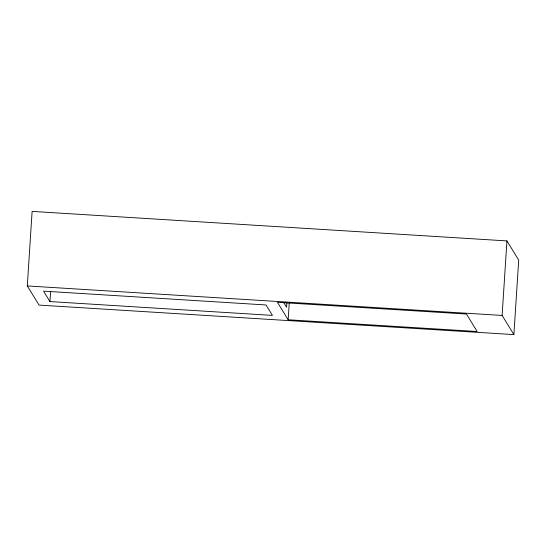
<?xml version="1.0" encoding="UTF-8"?>
<svg xmlns="http://www.w3.org/2000/svg" width="546" height="546" viewBox="0 0 546 546"><rect width="100%" height="100%" fill="white"/><g stroke="black" fill="none" stroke-linecap="round" stroke-linejoin="round"><path stroke-width="0.82" d="M27.3 285.933L32.118 211.398L506.941 240.916L518.7 260.067L513.882 334.602L39.059 305.084L27.3 285.933L502.122 315.452L513.882 334.602M49.945 301.569L43.543 291.134L266.032 304.968L272.434 315.397L49.945 301.569L50.601 291.434M286.855 303.064L286.589 307.207L283.599 302.341M288.165 319.765L277.436 302.293L466.461 314.046L477.184 331.511L288.165 319.765L289.25 302.962M502.122 315.452L506.941 240.916"/></g></svg>
